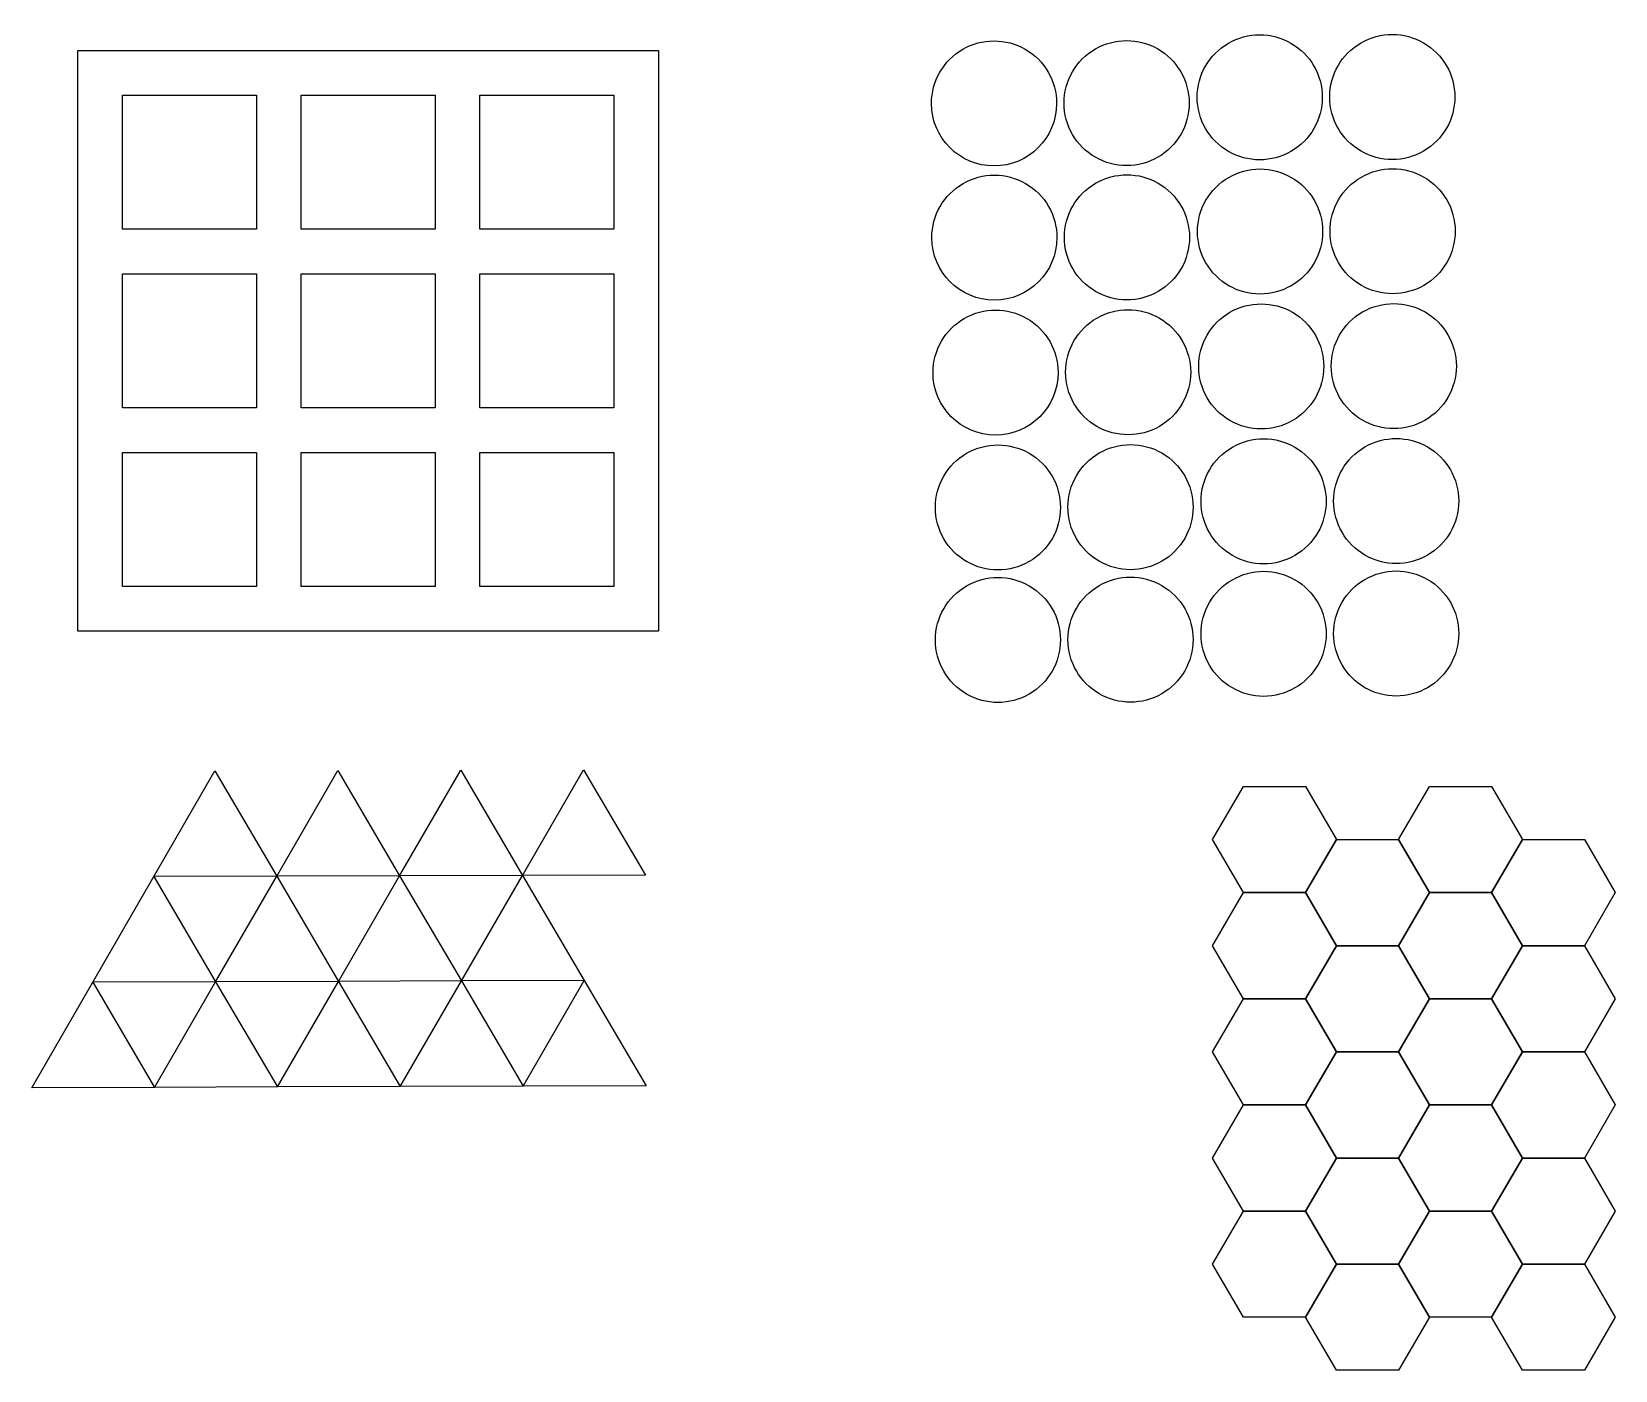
# Model space of a CAD drawing. Extents: x 8 to 185, y 136 to 286.
import ezdxf

# ---------------------------------------------------------------- set-up
doc = ezdxf.new("R2010")
doc.units = 0
doc.layers.add('Calque_1', color=7, linetype='CONTINUOUS')

msp = doc.modelspace()

# ---------------------------------------------------------------- linework, layer by layer
at = {"layer": 'Calque_1', "color": 7}
for points in [[(12.727997, 283.734949), (77.728012, 283.734949), (77.728012, 218.734949), (12.727997, 218.734949)], [(152.01985, 278.497881)], [(166.86005, 278.532282)], [(122.28275, 277.812502)], [(137.12296, 277.846903)], [(122.31784, 262.787186)], [(137.15805, 262.821587)], [(152.05495, 263.472565)], [(166.89514, 263.506966)], [(152.18858, 248.371841)], [(167.02878, 248.406242)], [(122.45148, 247.686462)], [(137.29169, 247.720856)], [(122.71875, 232.585732)], [(137.55896, 232.620132)], [(152.45586, 233.271111)], [(167.29605, 233.305511)], [(152.45586, 218.437645)], [(167.29607, 218.472038)], [(122.71875, 217.752266)], [(137.55896, 217.786674)], [(34.996457, 191.31191), (21.243263, 191.26906), (28.082457, 203.090016)], [(48.749647, 191.3547), (34.996454, 191.31185), (41.835647, 203.132806)], [(62.502841, 191.39748), (48.749647, 191.35463), (55.588841, 203.175586)], [(76.256034, 191.44027), (62.50284, 191.39742), (69.342034, 203.218376)], [(153.609522, 195.409336), (150.141243, 189.467775), (143.204687, 189.467775), (139.736408, 195.409336), (143.204687, 201.350886), (150.141243, 201.350886)], [(174.419202, 195.409332), (170.950923, 189.467771), (164.014367, 189.467771), (160.546088, 195.409332), (164.014367, 201.350882), (170.950923, 201.350882)], [(164.014362, 189.467778), (160.546083, 183.526217), (153.609527, 183.526217), (150.141248, 189.467778), (153.609527, 195.409328), (160.546083, 195.409328)], [(184.824032, 189.467774), (181.355753, 183.526213), (174.419197, 183.526213), (170.950918, 189.467774), (174.419197, 195.409324), (181.355753, 195.409324)], [(28.157261, 179.490953), (14.404067, 179.448103), (21.243261, 191.269059)], [(41.910454, 179.53374), (28.15726, 179.49089), (34.996454, 191.311846)], [(55.663647, 179.576527), (41.910454, 179.533677), (48.749647, 191.354633)], [(69.416841, 179.619314), (55.663647, 179.576464), (62.502841, 191.39742)], [(153.609522, 183.52622), (150.141243, 177.584659), (143.204687, 177.584659), (139.736408, 183.52622), (143.204687, 189.46777), (150.141243, 189.46777)], [(174.419192, 183.52622), (170.950913, 177.584659), (164.014357, 177.584659), (160.546078, 183.52622), (164.014357, 189.46777), (170.950913, 189.46777)], [(164.014362, 177.584662), (160.546083, 171.643101), (153.609527, 171.643101), (150.141248, 177.584662), (153.609527, 183.526212), (160.546083, 183.526212)], [(184.824032, 177.584674), (181.355753, 171.643113), (174.419197, 171.643113), (170.950918, 177.584674), (174.419197, 183.526224), (181.355753, 183.526224)], [(21.318069, 167.669994), (7.564875, 167.627144), (14.404069, 179.4481)], [(35.071261, 167.712784), (21.318067, 167.669934), (28.157261, 179.49089)], [(48.824454, 167.755564), (35.071261, 167.712714), (41.910454, 179.53367)], [(62.577648, 167.798354), (48.824455, 167.755504), (55.663648, 179.57646)], [(76.33084, 167.841144), (62.577646, 167.798294), (69.41684, 179.61925)], [(153.609522, 171.643106), (150.141243, 165.701545), (143.204687, 165.701545), (139.736408, 171.643106), (143.204687, 177.584656), (150.141243, 177.584656)], [(174.419192, 171.643112), (170.950913, 165.701551), (164.014357, 165.701551), (160.546078, 171.643112), (164.014357, 177.584662), (170.950913, 177.584662)], [(164.014362, 165.701556), (160.546083, 159.759995), (153.609527, 159.759995), (150.141248, 165.701556), (153.609527, 171.643106), (160.546083, 171.643106)], [(184.824032, 165.701554), (181.355753, 159.759993), (174.419197, 159.759993), (170.950918, 165.701554), (174.419197, 171.643104), (181.355753, 171.643104)], [(153.609522, 159.759996), (150.141243, 153.818435), (143.204687, 153.818435), (139.736408, 159.759996), (143.204687, 165.701546), (150.141243, 165.701546)], [(174.419192, 159.759996), (170.950913, 153.818435), (164.014357, 153.818435), (160.546078, 159.759996), (164.014357, 165.701546), (170.950913, 165.701546)], [(164.014362, 153.818436), (160.546083, 147.876875), (153.609527, 147.876875), (150.141248, 153.818436), (153.609527, 159.759986), (160.546083, 159.759986)], [(184.824032, 153.818444), (181.355753, 147.876883), (174.419197, 147.876883), (170.950918, 153.818444), (174.419197, 159.759994), (181.355753, 159.759994)], [(153.609522, 147.87688), (150.141243, 141.935319), (143.204687, 141.935319), (139.736408, 147.87688), (143.204687, 153.81843), (150.141243, 153.81843)], [(174.419192, 147.876886), (170.950913, 141.935325), (164.014357, 141.935325), (160.546078, 147.876886), (164.014357, 153.818436), (170.950913, 153.818436)], [(164.014362, 141.935328), (160.546083, 135.993767), (153.609527, 135.993767), (150.141248, 141.935328), (153.609527, 147.876878), (160.546083, 147.876878)], [(184.824032, 141.935328), (181.355753, 135.993767), (174.419197, 135.993767), (170.950918, 141.935328), (174.419197, 147.876878), (181.355753, 147.876878)]]:
    msp.add_lwpolyline(points, close=True, dxfattribs=at)
at = {"layer": 'Calque_1', "color": 2}
for points in [[(17.727997, 278.734949), (32.727997, 278.734949), (32.727997, 263.734949), (17.727997, 263.734949)], [(37.727997, 278.734949), (52.727997, 278.734949), (52.727997, 263.734949), (37.727997, 263.734949)], [(57.727997, 278.734949), (72.727997, 278.734949), (72.727997, 263.734949), (57.727997, 263.734949)], [(17.728001, 258.734947), (32.728001, 258.734947), (32.728001, 243.734947), (17.728001, 243.734947)], [(37.727997, 258.734947), (52.727997, 258.734947), (52.727997, 243.734947), (37.727997, 243.734947)], [(57.728004, 258.734947), (72.728004, 258.734947), (72.728004, 243.734947), (57.728004, 243.734947)], [(17.728004, 238.734947), (32.728004, 238.734947), (32.728004, 223.734947), (17.728004, 223.734947)], [(37.728001, 238.734947), (52.728001, 238.734947), (52.728001, 223.734947), (37.728001, 223.734947)], [(57.728012, 238.734947), (72.728012, 238.734947), (72.728012, 223.734947), (57.728012, 223.734947)]]:
    msp.add_lwpolyline(points, close=True, dxfattribs=at)
at = {"layer": 'Calque_1', "color": 7}
for points in [[(141.51985, 284.560059), (143.685658, 285.810488), (146.354042, 285.810488), (148.51985, 284.560059)], [(156.36005, 284.59446), (158.525858, 285.844889), (161.194242, 285.844889), (163.36005, 284.59446)], [(108.28275, 277.812502), (108.28275, 280.313361), (109.616942, 282.62425), (111.78275, 283.87468)], [(111.78275, 283.87468), (113.948558, 285.125109), (116.616942, 285.125109), (118.78275, 283.87468)], [(118.78275, 283.87468), (120.948558, 282.62425), (122.28275, 280.313361), (122.28275, 277.812502)], [(123.12296, 277.846903), (123.12296, 280.347762), (124.457152, 282.658651), (126.62296, 283.909081)], [(126.62296, 283.909081), (128.788768, 285.15951), (131.457152, 285.15951), (133.62296, 283.909081)], [(133.62296, 283.909081), (135.788768, 282.658651), (137.12296, 280.347762), (137.12296, 277.846903)], [(138.01985, 278.497881), (138.01985, 280.99874), (139.354042, 283.309629), (141.51985, 284.560059)], [(148.51985, 284.560059), (150.685658, 283.309629), (152.01985, 280.99874), (152.01985, 278.497881)], [(152.86005, 278.532282), (152.86005, 281.033141), (154.194242, 283.34403), (156.36005, 284.59446)], [(163.36005, 284.59446), (165.525858, 283.34403), (166.86005, 281.033141), (166.86005, 278.532282)], [(141.51985, 272.435703), (139.354042, 273.686133), (138.01985, 275.997022), (138.01985, 278.497881)], [(152.01985, 278.497881), (152.01985, 275.997022), (150.685658, 273.686133), (148.51985, 272.435703)], [(156.36005, 272.470104), (154.194242, 273.720534), (152.86005, 276.031423), (152.86005, 278.532282)], [(166.86005, 278.532282), (166.86005, 276.031423), (165.525858, 273.720534), (163.36005, 272.470104)], [(115.28275, 270.812502), (111.416757, 270.812502), (108.28275, 273.946509), (108.28275, 277.812502)], [(122.28275, 277.812502), (122.28275, 273.946509), (119.148743, 270.812502), (115.28275, 270.812502)], [(126.62296, 271.784725), (124.457152, 273.035155), (123.12296, 275.346044), (123.12296, 277.846903)], [(137.12296, 277.846903), (137.12296, 275.346044), (135.788768, 273.035155), (133.62296, 271.784725)], [(133.62296, 271.784725), (131.457152, 270.534296), (128.788768, 270.534296), (126.62296, 271.784725)], [(148.51985, 272.435703), (146.354042, 271.185274), (143.685658, 271.185274), (141.51985, 272.435703)], [(163.36005, 272.470104), (161.194242, 271.219675), (158.525858, 271.219675), (156.36005, 272.470104)], [(111.81784, 268.849364), (113.983648, 270.099793), (116.652032, 270.099793), (118.81784, 268.849364)], [(126.65805, 268.883765), (128.823858, 270.134194), (131.492242, 270.134194), (133.65805, 268.883765)], [(138.05495, 263.472565), (138.05495, 265.973424), (139.389142, 268.284313), (141.55495, 269.534743)], [(141.55495, 269.534743), (143.720758, 270.785172), (146.389142, 270.785172), (148.55495, 269.534743)], [(148.55495, 269.534743), (150.720758, 268.284313), (152.05495, 265.973424), (152.05495, 263.472565)], [(152.89514, 263.506966), (152.89514, 266.007825), (154.229332, 268.318714), (156.39514, 269.569144)], [(156.39514, 269.569144), (158.560948, 270.819573), (161.229332, 270.819573), (163.39514, 269.569144)], [(163.39514, 269.569144), (165.560948, 268.318714), (166.89514, 266.007825), (166.89514, 263.506966)], [(108.31784, 262.787186), (108.31784, 265.288045), (109.652032, 267.598934), (111.81784, 268.849364)], [(118.81784, 268.849364), (120.983648, 267.598934), (122.31784, 265.288045), (122.31784, 262.787186)], [(123.15805, 262.821587), (123.15805, 265.322446), (124.492242, 267.633335), (126.65805, 268.883765)], [(133.65805, 268.883765), (135.823858, 267.633335), (137.15805, 265.322446), (137.15805, 262.821587)], [(115.31784, 255.787186), (111.451847, 255.787186), (108.31784, 258.921193), (108.31784, 262.787186)], [(122.31784, 262.787186), (122.31784, 258.921193), (119.183833, 255.787186), (115.31784, 255.787186)], [(126.65805, 256.759409), (124.492242, 258.009839), (123.15805, 260.320728), (123.15805, 262.821587)], [(137.15805, 262.821587), (137.15805, 260.320728), (135.823858, 258.009839), (133.65805, 256.759409)], [(141.55495, 257.410387), (139.389142, 258.660817), (138.05495, 260.971706), (138.05495, 263.472565)], [(152.05495, 263.472565), (152.05495, 260.971706), (150.720758, 258.660817), (148.55495, 257.410387)], [(156.39514, 257.444788), (154.229332, 258.695218), (152.89514, 261.006107), (152.89514, 263.506966)], [(166.89514, 263.506966), (166.89514, 261.006107), (165.560948, 258.695218), (163.39514, 257.444788)], [(148.55495, 257.410387), (146.389142, 256.159958), (143.720758, 256.159958), (141.55495, 257.410387)], [(163.39514, 257.444788), (161.229332, 256.194359), (158.560948, 256.194359), (156.39514, 257.444788)], [(133.65805, 256.759409), (131.492242, 255.50898), (128.823858, 255.50898), (126.65805, 256.759409)], [(141.68858, 254.434019), (143.854388, 255.684448), (146.522772, 255.684448), (148.68858, 254.434019)], [(156.52878, 254.46842), (158.694588, 255.718849), (161.362972, 255.718849), (163.52878, 254.46842)], [(108.45148, 247.686462), (108.45148, 250.187321), (109.785672, 252.49821), (111.95148, 253.74864)], [(111.95148, 253.74864), (114.117288, 254.999069), (116.785672, 254.999069), (118.95148, 253.74864)], [(118.95148, 253.74864), (121.117288, 252.49821), (122.45148, 250.187321), (122.45148, 247.686462)], [(123.29169, 247.720856), (123.29169, 250.221715), (124.625882, 252.532604), (126.79169, 253.783034)], [(126.79169, 253.783034), (128.957498, 255.033463), (131.625882, 255.033463), (133.79169, 253.783034)], [(133.79169, 253.783034), (135.957498, 252.532604), (137.29169, 250.221715), (137.29169, 247.720856)], [(138.18858, 248.371841), (138.18858, 250.8727), (139.522772, 253.183589), (141.68858, 254.434019)], [(148.68858, 254.434019), (150.854388, 253.183589), (152.18858, 250.8727), (152.18858, 248.371841)], [(153.02878, 248.406242), (153.02878, 250.907101), (154.362972, 253.21799), (156.52878, 254.46842)], [(163.52878, 254.46842), (165.694588, 253.21799), (167.02878, 250.907101), (167.02878, 248.406242)], [(141.68858, 242.309663), (139.522772, 243.560093), (138.18858, 245.870982), (138.18858, 248.371841)], [(152.18858, 248.371841), (152.18858, 245.870982), (150.854388, 243.560093), (148.68858, 242.309663)], [(156.52878, 242.344064), (154.362972, 243.594494), (153.02878, 245.905383), (153.02878, 248.406242)], [(167.02878, 248.406242), (167.02878, 245.905383), (165.694588, 243.594494), (163.52878, 242.344064)], [(115.45148, 240.686462), (111.585487, 240.686462), (108.45148, 243.820469), (108.45148, 247.686462)], [(122.45148, 247.686462), (122.45148, 243.820469), (119.317473, 240.686462), (115.45148, 240.686462)], [(126.79169, 241.658678), (124.625882, 242.909108), (123.29169, 245.219997), (123.29169, 247.720856)], [(137.29169, 247.720856), (137.29169, 245.219997), (135.957498, 242.909108), (133.79169, 241.658678)], [(133.79169, 241.658678), (131.625882, 240.408249), (128.957498, 240.408249), (126.79169, 241.658678)], [(148.68858, 242.309663), (146.522772, 241.059234), (143.854388, 241.059234), (141.68858, 242.309663)], [(163.52878, 242.344064), (161.362972, 241.093635), (158.694588, 241.093635), (156.52878, 242.344064)], [(112.21875, 238.64791), (114.384558, 239.898339), (117.052942, 239.898339), (119.21875, 238.64791)], [(127.05896, 238.68231), (129.224768, 239.932739), (131.893152, 239.932739), (134.05896, 238.68231)], [(138.45586, 233.271111), (138.45586, 235.77197), (139.790052, 238.082859), (141.95586, 239.333289)], [(141.95586, 239.333289), (144.121668, 240.583718), (146.790052, 240.583718), (148.95586, 239.333289)], [(148.95586, 239.333289), (151.121668, 238.082859), (152.45586, 235.77197), (152.45586, 233.271111)], [(153.29605, 233.305511), (153.29605, 235.80637), (154.630242, 238.117259), (156.79605, 239.367689)], [(156.79605, 239.367689), (158.961858, 240.618118), (161.630242, 240.618118), (163.79605, 239.367689)], [(163.79605, 239.367689), (165.961858, 238.117259), (167.29605, 235.80637), (167.29605, 233.305511)], [(108.71875, 232.585732), (108.71875, 235.086591), (110.052942, 237.39748), (112.21875, 238.64791)], [(119.21875, 238.64791), (121.384558, 237.39748), (122.71875, 235.086591), (122.71875, 232.585732)], [(123.55896, 232.620132), (123.55896, 235.120991), (124.893152, 237.43188), (127.05896, 238.68231)], [(134.05896, 238.68231), (136.224768, 237.43188), (137.55896, 235.120991), (137.55896, 232.620132)], [(112.21875, 226.523554), (110.052942, 227.773984), (108.71875, 230.084873), (108.71875, 232.585732)], [(122.71875, 232.585732), (122.71875, 230.084873), (121.384558, 227.773984), (119.21875, 226.523554)], [(127.05896, 226.557954), (124.893152, 227.808384), (123.55896, 230.119273), (123.55896, 232.620132)], [(137.55896, 232.620132), (137.55896, 230.119273), (136.224768, 227.808384), (134.05896, 226.557954)], [(141.95586, 227.208933), (139.790052, 228.459363), (138.45586, 230.770252), (138.45586, 233.271111)], [(152.45586, 233.271111), (152.45586, 230.770252), (151.121668, 228.459363), (148.95586, 227.208933)], [(156.79605, 227.243333), (154.630242, 228.493763), (153.29605, 230.804652), (153.29605, 233.305511)], [(167.29605, 233.305511), (167.29605, 230.804652), (165.961858, 228.493763), (163.79605, 227.243333)], [(148.95586, 227.208933), (146.790052, 225.958504), (144.121668, 225.958504), (141.95586, 227.208933)], [(163.79605, 227.243333), (161.630242, 225.992904), (158.961858, 225.992904), (156.79605, 227.243333)], [(119.21875, 226.523554), (117.052942, 225.273125), (114.384558, 225.273125), (112.21875, 226.523554)], [(134.05896, 226.557954), (131.893152, 225.307525), (129.224768, 225.307525), (127.05896, 226.557954)], [(141.95586, 224.499823), (144.121668, 225.750252), (146.790052, 225.750252), (148.95586, 224.499823)], [(156.79607, 224.534216), (158.961878, 225.784645), (161.630262, 225.784645), (163.79607, 224.534216)], [(108.71875, 217.752266), (108.71875, 220.253125), (110.052942, 222.564014), (112.21875, 223.814444)], [(112.21875, 223.814444), (114.384558, 225.064873), (117.052942, 225.064873), (119.21875, 223.814444)], [(119.21875, 223.814444), (121.384558, 222.564014), (122.71875, 220.253125), (122.71875, 217.752266)], [(123.55896, 217.786674), (123.55896, 220.287533), (124.893152, 222.598422), (127.05896, 223.848852)], [(127.05896, 223.848852), (129.224768, 225.099281), (131.893152, 225.099281), (134.05896, 223.848852)], [(134.05896, 223.848852), (136.224768, 222.598422), (137.55896, 220.287533), (137.55896, 217.786674)], [(138.45586, 218.437645), (138.45586, 220.938504), (139.790052, 223.249393), (141.95586, 224.499823)], [(148.95586, 224.499823), (151.121668, 223.249393), (152.45586, 220.938504), (152.45586, 218.437645)], [(153.29607, 218.472038), (153.29607, 220.972897), (154.630262, 223.283786), (156.79607, 224.534216)], [(163.79607, 224.534216), (165.961878, 223.283786), (167.29607, 220.972897), (167.29607, 218.472038)], [(141.95586, 212.375467), (139.790052, 213.625897), (138.45586, 215.936786), (138.45586, 218.437645)], [(152.45586, 218.437645), (152.45586, 215.936786), (151.121668, 213.625897), (148.95586, 212.375467)], [(156.79607, 212.40986), (154.630262, 213.66029), (153.29607, 215.971179), (153.29607, 218.472038)], [(167.29607, 218.472038), (167.29607, 215.971179), (165.961878, 213.66029), (163.79607, 212.40986)], [(112.21875, 211.690088), (110.052942, 212.940518), (108.71875, 215.251407), (108.71875, 217.752266)], [(122.71875, 217.752266), (122.71875, 215.251407), (121.384558, 212.940518), (119.21875, 211.690088)], [(127.05896, 211.724496), (124.893152, 212.974926), (123.55896, 215.285815), (123.55896, 217.786674)], [(137.55896, 217.786674), (137.55896, 215.285815), (136.224768, 212.974926), (134.05896, 211.724496)], [(119.21875, 211.690088), (117.052942, 210.439659), (114.384558, 210.439659), (112.21875, 211.690088)], [(134.05896, 211.724496), (131.893152, 210.474067), (129.224768, 210.474067), (127.05896, 211.724496)], [(148.95586, 212.375467), (146.790052, 211.125038), (144.121668, 211.125038), (141.95586, 212.375467)], [(163.79607, 212.40986), (161.630262, 211.159431), (158.961878, 211.159431), (156.79607, 212.40986)]]:
    msp.add_open_spline(points, degree=3, dxfattribs=at)

doc.saveas('drawing.dxf')
